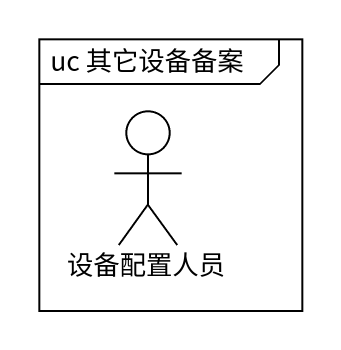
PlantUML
@startuml
mainframe uc 其它设备备案
actor 设备配置人员
@enduml
